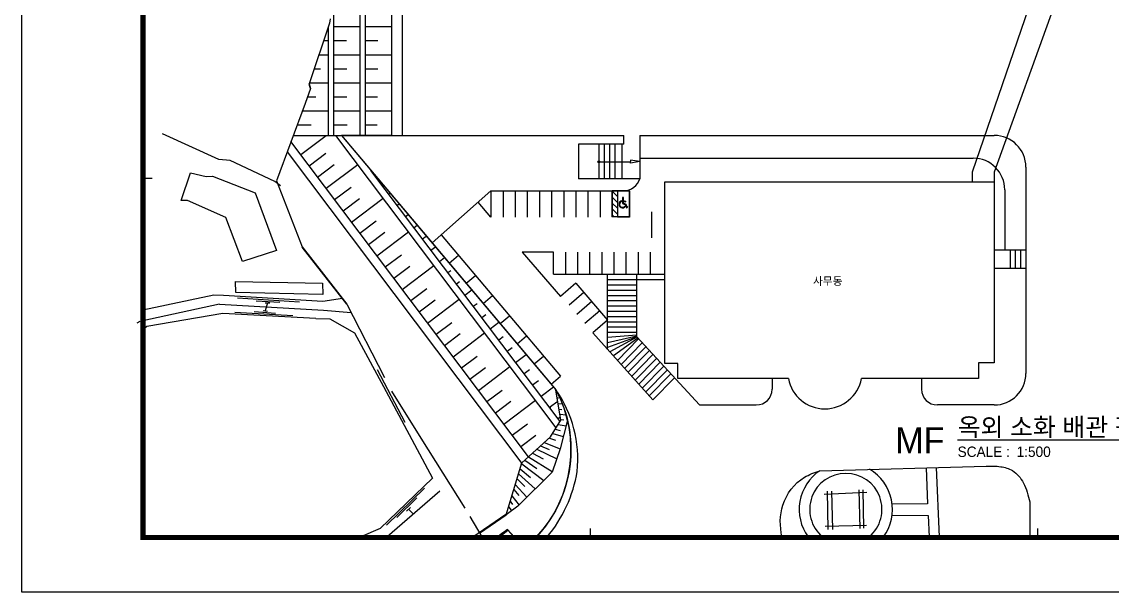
# Model space of a CAD drawing. Header units: millimetres. Extents: x 0 to 420500, y 0 to 297000.
# Drawn here: x 0 to 209246, y 0 to 109490 of the extents above; entities that cross this region are included whole.
import ezdxf
from ezdxf.enums import TextEntityAlignment as Align

# ---------------------------------------------------------------- set-up
doc = ezdxf.new("R2010")
doc.units = ezdxf.units.MM
doc.header["$LTSCALE"] = 500
doc.linetypes.add('XR-배치도$0$DASHED', pattern=[0.75, 0.5, -0.25])
doc.linetypes.add('XR-배치도$0$PHANTOM', pattern=[63.5, 31.75, -6.35, 6.35, -6.35, 6.35, -6.35])
for name, color, linetype in [('arch', 8, 'Continuous'), ('BACK', 8, 'Continuous'), ('SYM', 6, 'Continuous'), ('XR-SHEET-SHT', 5, 'Continuous')]:
    doc.layers.add(name, color=color, linetype=linetype)
doc.layers.add('XR-SHEET-TEMP', color=171, linetype='Continuous', plot=False)
doc.styles.add('ghs', font='')
doc.styles.add('돋움', font='')
doc.styles.get('ghs').set_extended_font_data('Dotum')
doc.styles.get('돋움').set_extended_font_data('Dotum')

# ---------------------------------------------------------------- blocks, each defined once
blk = doc.blocks.new('XR-SHEET')
at = {"layer": 'XR-SHEET-SHT', "color": 5}
blk.add_lwpolyline([(0, 594), (841, 594), (841, 0), (0, 0)], close=True, dxfattribs=at)
at = {"layer": 'XR-SHEET-SHT', "color": 5, "const_width": 2}
blk.add_lwpolyline([(46.5, 573), (819.5, 573), (819.5, 21), (46.5, 21)], close=True, dxfattribs=at)
at = {"layer": 'XR-SHEET-TEMP'}
for p, q in [((46.5, 159), (50, 159)), ((218.25, 21), (218.25, 24.5)), ((390, 21), (390, 24.5))]:
    blk.add_line(p, q, dxfattribs=at)
blk = doc.blocks.new('XR-배치도$0$A$C2DB47DB5')
at = {"ltscale": 3}
h = blk.add_hatch(dxfattribs=at)
h.set_pattern_fill('_USER', color=0, scale=800, angle=92.1562, style=0, pattern_type=0)
h.set_pattern_definition([(182.156205, (-512770.2, -7410811.7), (-30.09919, 799.43357), [])])
h.paths.add_polyline_path([(751, 4204), (71, 3471), (3737, 71), (4417, 804)])
at = {"color": 0}
for p, q in [((71, 3471), (2315, 5890)), ((2315, 5890), (5981, 2490)), ((3737, 71), (71, 3471)), ((2490, 3968), (3216, 3295)), ((2587, 4031), (2888, 3752)), ((2752, 3500), (2859, 3478)), ((2888, 3752), (3198, 3921)), ((2975, 3672), (3252, 3822)), ((2975, 3672), (3241, 3425)), ((3192, 3931), (3291, 3985)), ((3192, 3931), (3198, 3921)), ((3216, 3295), (3763, 3501)), ((3241, 3425), (3762, 3621)), ((3252, 3822), (3257, 3813)), ((3257, 3813), (3356, 3866)), ((3291, 3985), (3356, 3866)), ((5981, 2490), (3737, 71)), ((3762, 3621), (4273, 3432)), ((3763, 3501), (4339, 3287)), ((3886, 3266), (3993, 3244)), ((4273, 3432), (4324, 3569)), ((4430, 3529), (4324, 3569)), ((4339, 3287), (4430, 3529)), ((2942, 808), (3737, 71))]:
    blk.add_line(p, q, dxfattribs=at)
at = {"color": 0, "ltscale": 3}
for p, q in [((2315, 5890), (751, 4204)), ((751, 4204), (4417, 804)), ((751, 4204), (4417, 804)), ((1635, 5157), (2315, 5890)), ((2315, 5890), (5981, 2490)), ((5981, 2490), (2315, 5890)), ((4417, 804), (5981, 2490)), ((5301, 1757), (5981, 2490))]:
    blk.add_line(p, q, dxfattribs=at)
at = {"color": 0}
for centre, major_axis, start_param, end_param in [((2496, 4065), (-93.2, 27.4), 3.0795376, 8.0867752), ((3328, 3156), (-643, 189), 6.031213, 9.8424004), ((3328, 3156), (-546, 161), 5.9685954, 9.905018)]:
    blk.add_ellipse(centre, major_axis=major_axis, ratio=1, start_param=start_param, end_param=end_param, dxfattribs=at)

msp = doc.modelspace()

# ---------------------------------------------------------------- hatches: boundary and pattern name
at = {"layer": 'BACK'}
h = msp.add_hatch(dxfattribs=at)
h.set_pattern_fill('AR-SAND', color=256, scale=1349.245459, angle=318.08661, style=0)
h.set_pattern_definition([(355.5866, (-374056.9, -660117), (1673.407, 1991.4006), [0, -2050.853, 0, -2293.7173, 0, -2192.524]), (325.5866, (-374057, -660117), (4320.555, 1238.463), [0, -1106.3813, 0, -1848.4663, 0, -708.354]), (285.5866, (-375291.9, -659008.5), (3131.85, -2801.1085), [0, -674.623, 0, -2428.642, 0, -3170.727]), (275.5866, (-375292, -659008.5), (3809.35, -1828.207), [0, -337.3114, 0, -1592.1096, 0, -1821.4814])])
h.paths.add_polyline_path([(101258, 35493), (102882, 33338), (103352, 33693), (102855, 36697)])

# ---------------------------------------------------------------- linework, layer by layer
for p, q in [((70938, 281946), (70938, 87678)), ((72962, 282032), (72962, 87678)), ((64866, 276358), (64866, 87678)), ((65878, 277249), (65878, 87678)), ((70938, 178670), (70938, 87678)), ((194274, 115354), (182406, 80654)), ((199074, 115354), (186606, 80654)), ((59806, 114797), (59806, 87678)), ((58795, 108496), (58795, 87678)), ((64866, 108509), (59806, 108509)), ((70938, 108509), (65878, 108509)), ((58795, 105811), (57893, 105811)), ((62339, 105811), (59806, 105811)), ((68344, 105811), (65878, 105811)), ((58795, 103112), (56987, 103112)), ((64866, 103112), (59806, 103112)), ((70938, 103112), (65878, 103112)), ((57344, 100414), (56081, 100414)), ((62366, 100414), (59806, 100414)), ((68304, 100414), (65878, 100414)), ((55389, 96663), (55124, 97562)), ((58795, 97715), (55176, 97715)), ((64866, 97715), (59806, 97715)), ((70938, 97715), (65878, 97715)), ((56447, 95017), (54782, 95017)), ((62392, 95017), (59806, 95017)), ((68264, 95017), (65878, 95017)), ((58795, 92318), (53786, 92318)), ((64866, 92318), (59806, 92318)), ((70938, 92318), (65878, 92318)), ((37799, 83040), (27018, 87997)), ((55550, 89620), (52790, 89620)), ((62419, 89620), (59806, 89620)), ((68224, 89620), (65878, 89620)), ((97233, 25982), (51636, 86491)), ((52074, 87678), (115532, 87678)), ((53519, 83992), (58410, 87678)), ((102541, 31548), (60245, 87678)), ((61331, 87678), (102497, 38860)), ((70938, 87678), (61331, 87678)), ((61331, 87678), (78737, 67037)), ((115532, 85976), (106847, 85976)), ((106847, 85976), (106847, 79343)), ((110737, 85913), (110737, 79343)), ((110737, 85913), (110737, 79343)), ((111749, 85913), (111749, 79343)), ((112761, 85913), (112761, 79343)), ((113773, 85913), (113773, 79343)), ((115161, 85976), (115161, 79343)), ((115532, 85976), (115532, 87678)), ((118609, 87678), (186606, 87678)), ((118609, 87678), (118609, 79343)), ((50905, 84509), (95946, 24734)), ((55143, 81837), (58353, 84255)), ((39981, 82881), (37799, 83040)), ((48569, 78861), (39981, 82881)), ((52099, 82922), (52100, 82923)), ((56767, 79682), (59964, 82091)), ((58391, 77527), (64452, 82094)), ((110737, 82628), (116830, 82641)), ((118609, 82645), (116830, 82947)), ((118609, 82645), (116830, 82947)), ((116830, 82947), (116830, 82648)), ((116830, 82947), (116830, 82648)), ((118609, 82645), (116830, 82342)), ((118609, 82645), (116830, 82342)), ((116830, 82342), (116830, 82641)), ((116830, 82342), (116830, 82641)), ((118609, 83313), (182558, 83313)), ((192677, 81606), (192677, 65718)), ((30584, 75177), (32361, 80482)), ((32361, 80482), (35394, 79794)), ((35394, 79794), (36607, 79856)), ((36607, 79856), (44751, 76671)), ((53723, 80767), (53724, 80768)), ((103297, 32787), (67006, 80947)), ((67154, 80751), (67165, 80759)), ((182406, 80654), (182406, 78754)), ((186606, 80654), (186606, 78754)), ((49653, 77999), (48569, 78861)), ((55347, 78612), (55348, 78613)), ((60015, 75372), (63188, 77763)), ((68778, 78596), (68907, 78693)), ((118609, 79343), (106847, 79343)), ((123412, 78754), (186606, 78754)), ((123412, 43888), (123412, 78754)), ((123412, 78754), (186606, 78754)), ((123412, 43888), (123412, 78754)), ((182406, 78754), (186606, 78754)), ((186606, 78754), (186606, 44033)), ((186606, 78754), (186606, 44033)), ((44751, 76671), (48882, 65590)), ((56971, 76457), (56972, 76458)), ((61639, 73217), (64800, 75599)), ((63263, 71061), (69324, 75629)), ((70402, 76441), (70649, 76627)), ((90019, 77064), (78737, 67037)), ((90019, 77064), (78737, 67037)), ((90019, 77064), (115573, 77064)), ((90019, 77064), (90019, 72005)), ((92347, 77064), (92347, 72005)), ((94674, 77064), (94674, 72005)), ((97001, 77064), (97001, 72005)), ((99329, 77064), (99329, 72005)), ((101656, 77064), (101656, 72005)), ((103984, 77064), (103984, 72005)), ((106311, 77064), (106311, 72005)), ((108639, 77064), (108639, 72005)), ((110966, 77064), (110966, 72005)), ((113294, 77064), (113294, 72005)), ((116594, 77064), (113294, 77064)), ((116594, 77064), (116594, 72005)), ((188629, 77241), (188629, 65718)), ((31794, 75160), (30584, 75177)), ((39163, 71939), (31794, 75160)), ((58595, 74302), (58596, 74302)), ((72026, 74286), (72391, 74561)), ((90019, 72005), (87559, 74878)), ((42375, 63486), (39163, 71939)), ((60219, 72147), (60220, 72147)), ((64887, 68906), (68024, 71270)), ((73650, 72130), (74134, 72495)), ((113294, 73149), (113294, 72064)), ((120868, 73026), (120868, 68026)), ((61843, 69991), (61844, 69992)), ((66511, 66751), (69636, 69106)), ((68135, 64596), (74196, 69163)), ((75274, 69975), (75876, 70429)), ((63467, 67836), (63468, 67837)), ((76898, 67820), (77618, 68363)), ((78737, 67037), (101569, 39961)), ((80477, 68583), (103348, 41461)), ((48882, 65590), (42375, 63486)), ((62359, 55302), (53773, 66260)), ((65091, 65681), (65092, 65682)), ((78522, 65665), (79360, 66297)), ((102040, 65278), (95994, 65278)), ((95994, 65278), (103405, 56768)), ((102040, 61029), (102040, 65278)), ((104368, 61029), (104368, 65278)), ((106695, 61029), (106695, 65278)), ((109023, 61029), (109023, 65278)), ((111350, 61029), (111350, 65278)), ((113677, 61029), (113677, 65278)), ((116005, 61029), (116005, 65278)), ((118332, 61029), (118332, 65278)), ((120660, 61029), (120660, 65278)), ((186606, 65718), (192677, 65718)), ((189641, 65718), (189641, 62199)), ((190653, 65718), (190653, 62199)), ((191665, 65718), (191665, 62199)), ((192677, 65718), (192677, 42010)), ((66715, 63526), (66716, 63527)), ((69759, 62441), (72860, 64777)), ((80146, 63510), (81103, 64231)), ((81998, 63169), (83778, 64669)), ((68339, 61371), (68339, 61371)), ((71383, 60286), (74471, 62613)), ((73007, 58131), (79068, 62698)), ((81770, 61355), (82314, 61765)), ((85260, 59301), (87039, 60801)), ((102040, 61029), (123412, 61029)), ((112418, 46606), (112418, 61029)), ((118005, 49009), (118005, 61029)), ((186606, 62199), (192677, 62199)), ((41033, 59613), (57707, 59299)), ((41072, 57535), (41033, 59613)), ((57707, 59299), (57759, 57140)), ((69963, 59216), (69963, 59216)), ((83394, 59200), (83996, 59653)), ((106347, 59299), (103405, 56768)), ((106347, 59299), (112418, 52241)), ((112418, 60017), (118005, 60017)), ((112418, 59005), (118005, 59005)), ((118005, 60017), (123412, 60017)), ((36865, 57009), (23250, 54126)), ((38700, 56963), (36865, 57009)), ((57779, 55796), (38700, 56963)), ((57759, 57140), (41072, 57535)), ((71587, 57061), (71587, 57061)), ((74631, 55976), (77695, 58285)), ((85018, 57045), (86329, 58033)), ((88522, 55433), (90301, 56933)), ((107865, 57534), (105014, 55082)), ((112418, 57993), (118005, 57993)), ((112418, 56981), (118005, 56981)), ((37916, 55318), (23250, 52093)), ((37916, 55318), (57890, 54158)), ((41394, 56478), (53297, 55749)), ((44965, 55944), (49543, 55651)), ((46707, 55559), (47583, 55526)), ((47145, 55543), (46728, 54002)), ((61548, 56364), (57779, 55796)), ((73211, 54906), (73211, 54906)), ((76255, 53821), (79307, 56121)), ((77879, 51665), (83940, 56233)), ((86642, 54890), (87358, 55429)), ((109382, 55770), (106532, 53318)), ((112418, 55969), (118005, 55969)), ((112418, 54957), (118005, 54957)), ((38561, 53527), (23975, 50976)), ((56439, 52530), (38561, 53527)), ((40895, 53784), (52000, 53085)), ((44569, 53884), (48707, 53568)), ((46331, 54057), (47125, 53947)), ((56439, 52530), (59092, 52444)), ((57890, 54158), (63202, 53691)), ((59092, 52444), (63850, 49769)), ((74835, 52750), (74835, 52751)), ((88266, 52734), (89039, 53317)), ((91784, 51565), (93563, 53065)), ((110900, 54005), (108049, 51553)), ((112418, 53945), (118005, 53945)), ((112418, 52933), (118005, 52933)), ((22673, 51966), (22071, 51634)), ((23975, 50976), (23250, 50390)), ((76459, 50595), (76459, 50596)), ((79503, 49510), (82531, 51792)), ((89890, 50579), (91556, 51835)), ((112418, 52241), (109567, 49789)), ((112418, 51922), (118005, 51922)), ((112418, 50910), (118005, 50910)), ((63850, 49769), (69381, 39478)), ((78083, 48440), (78083, 48441)), ((81127, 47355), (84143, 49628)), ((82751, 45200), (88812, 49767)), ((91514, 48424), (92402, 49093)), ((95045, 47697), (96825, 49197)), ((109567, 49789), (121093, 36922)), ((112418, 49898), (118005, 49898)), ((118005, 49348), (112418, 48872)), ((118005, 49120), (112418, 47850)), ((118005, 49048), (112418, 46948)), ((118040, 48971), (112854, 46119)), ((118209, 48787), (113541, 45352)), ((114326, 44475), (118372, 48610)), ((130041, 35938), (118005, 49009)), ((79707, 46285), (79707, 46285)), ((93138, 46269), (94083, 46981)), ((115003, 43720), (119058, 47865)), ((115679, 42965), (119745, 47119)), ((116356, 42209), (120431, 46374)), ((81331, 44130), (81331, 44130)), ((84375, 43045), (87367, 45299)), ((94762, 44114), (96783, 45637)), ((98307, 43829), (100086, 45329)), ((117033, 41454), (121117, 45628)), ((117709, 40699), (121804, 44883)), ((118386, 39943), (122490, 44138)), ((186606, 44033), (183570, 44033)), ((183570, 44033), (183570, 40998)), ((186606, 44033), (183570, 44033)), ((183570, 44033), (183570, 40998)), ((68188, 42758), (73514, 32622)), ((82955, 41975), (82955, 41975)), ((85999, 40890), (88979, 43135)), ((87623, 38735), (93684, 43302)), ((96386, 41959), (97445, 42757)), ((119063, 39188), (123177, 43392)), ((119739, 38432), (123863, 42647)), ((120416, 37677), (124550, 41901)), ((125897, 43891), (123412, 43888)), ((125897, 43891), (123412, 43888)), ((125897, 40998), (125897, 43891)), ((125897, 40998), (125897, 43891)), ((98010, 39804), (99126, 40645)), ((101569, 39961), (103348, 41461)), ((101569, 39961), (102497, 38860)), ((121093, 36922), (125236, 41156)), ((147123, 40998), (125897, 40998)), ((147123, 40998), (125897, 40998)), ((143980, 40998), (143980, 38974)), ((183570, 40998), (161148, 40998)), ((183570, 40998), (161148, 40998)), ((172667, 40998), (172667, 38974)), ((69381, 39478), (78814, 21920)), ((89247, 36580), (92202, 38807)), ((99634, 37649), (102009, 39439)), ((103458, 33051), (102497, 38860)), ((102497, 38860), (103284, 37253)), ((90871, 34424), (93814, 36642)), ((92495, 32269), (98556, 36837)), ((101258, 35493), (102855, 36697)), ((102755, 37299), (103004, 37311)), ((102939, 36190), (103728, 36187)), ((103284, 37253), (103834, 35909)), ((103834, 35909), (104316, 34495)), ((130041, 35938), (140944, 35938)), ((186606, 35938), (175703, 35938)), ((102882, 33338), (103352, 33693)), ((103116, 35121), (103606, 35095)), ((103277, 34146), (104452, 34036)), ((104316, 34495), (104630, 33379)), ((94119, 30114), (97038, 32314)), ((101476, 29803), (103458, 33051)), ((102931, 32187), (104437, 31912)), ((104720, 33017), (103304, 27497)), ((103440, 33163), (103988, 33089)), ((104630, 33379), (104720, 33017)), ((104720, 33017), (105084, 31194)), ((95743, 27959), (98650, 30150)), ((95984, 24857), (101476, 29803)), ((101244, 29595), (102430, 29212)), ((101894, 30488), (103917, 29888)), ((102372, 31271), (103296, 31059)), ((105084, 31194), (105252, 29938)), ((105252, 29938), (105358, 28614)), ((98836, 27426), (102641, 25584)), ((99557, 28075), (101210, 27362)), ((100262, 28710), (103314, 27538)), ((103304, 27497), (101770, 23072)), ((105358, 28614), (105390, 27073)), ((96514, 25334), (98828, 23748)), ((97241, 25989), (101806, 23176)), ((98013, 26684), (100032, 25575)), ((105356, 26022), (105232, 24548)), ((105390, 27073), (105356, 26022)), ((92917, 14842), (95984, 24857)), ((101770, 23072), (95207, 16510)), ((95623, 23679), (97648, 21986)), ((95924, 24663), (100160, 21462)), ((105031, 23155), (104748, 21766)), ((105232, 24548), (105031, 23155)), ((153130, 23319), (185051, 24177)), ((78814, 21920), (68761, 12197)), ((95035, 21759), (96503, 20287)), ((95336, 22743), (98524, 19826)), ((104748, 21766), (104484, 20738)), ((77307, 19961), (69978, 12857)), ((80243, 19419), (70136, 10609)), ((94407, 19708), (95352, 18578)), ((94706, 20685), (96931, 18233)), ((104083, 19448), (103777, 18603)), ((104484, 20738), (104083, 19448)), ((154005, 18834), (162130, 19186)), ((154530, 19387), (154687, 12004)), ((155398, 19422), (155577, 12041)), ((160655, 19630), (160806, 12254)), ((161391, 19660), (161530, 12284)), ((75801, 18103), (71989, 14337)), ((93717, 17455), (94164, 16816)), ((94043, 18520), (95413, 16716)), ((94043, 18520), (95413, 16716)), ((103251, 17336), (102389, 15603)), ((103777, 18603), (103251, 17336)), ((193423, 17322), (193463, 10609)), ((74575, 16274), (73831, 15584)), ((74203, 15929), (75157, 14986)), ((86530, 10609), (92854, 14965)), ((86530, 10609), (92854, 14965)), ((87844, 11347), (92917, 14842)), ((95207, 16510), (92917, 14842)), ((93401, 16425), (93943, 15589)), ((102389, 15603), (101468, 14060)), ((100516, 12695), (99692, 11655)), ((101468, 14060), (100516, 12695)), ((154141, 12676), (162121, 12874)), ((68761, 12197), (65063, 10609)), ((93203, 12044), (91406, 10609)), ((92107, 11304), (93203, 12044)), ((93203, 12044), (94472, 10609)), ((94453, 10609), (93203, 12044)), ((98978, 10840), (98756, 10609)), ((99692, 11655), (98978, 10840))]:
    msp.add_line(p, q, dxfattribs=at)
at = {"layer": 'BACK', "linetype": 'XR-배치도$0$PHANTOM'}
for p, q in [((63663, 141483), (59040, 109207)), ((63663, 141483), (59040, 109207)), ((59040, 109207), (55135, 97572)), ((59040, 109207), (55135, 97572)), ((55400, 96673), (54397, 93797)), ((55400, 96673), (54397, 93797)), ((55135, 97572), (55400, 96673)), ((55135, 97572), (55400, 96673)), ((54397, 93797), (48875, 78987)), ((54397, 93797), (48875, 78987)), ((48875, 78987), (53785, 66271)), ((48875, 78987), (53785, 66271)), ((53785, 66271), (57878, 61049)), ((53785, 66271), (57878, 61049)), ((57878, 61049), (62371, 55313)), ((57878, 61049), (62371, 55313)), ((62371, 55313), (70948, 38575)), ((62371, 55313), (70948, 38575)), ((70948, 38575), (76590, 29588)), ((70948, 38575), (76590, 29588)), ((76590, 29588), (85989, 14546)), ((76590, 29588), (85989, 14546)), ((85989, 14546), (88272, 10609)), ((85989, 14546), (88272, 10609))]:
    msp.add_line(p, q, dxfattribs=at)
at = {"layer": 'BACK', "linetype": 'XR-배치도$0$DASHED'}
msp.add_line((55401, 96660), (55136, 97559), dxfattribs=at)
at = {"layer": 'BACK', "ltscale": 15}
for p, q in [((173543, 23863), (173789, 16948)), ((176108, 10609), (175514, 23922)), ((173789, 16948), (167010, 16919)), ((167019, 14758), (173945, 14732)), ((173945, 14732), (174105, 10609))]:
    msp.add_line(p, q, dxfattribs=at)
at = {"layer": 'BACK', "ltscale": 13}
for p, q in [((91658, 10609), (93266, 11915)), ((93266, 11915), (94422, 10609))]:
    msp.add_line(p, q, dxfattribs=at)
at = {"layer": 'BACK'}
msp.add_lwpolyline([(91287, 10609), (92107, 11304)], dxfattribs=at)
msp.add_circle((110737, 82628), 200, dxfattribs=at)
for centre, radius, start, end in [((186606, 81606), 6072, 0, 90), ((182558, 77241), 6072, 0, 90), ((115455, 80383), 3321, 272.03298, 341.75627), ((186606, 42010), 6072, 270, 0), ((83322, 25503), 23369, 354.29557, 34.86114), ((140944, 38974), 3036, 270, 0), ((175703, 38974), 3036, 180, 270), ((80984, 27331), 25926, 319.83423, 350.78685)]:
    msp.add_arc(centre, radius, start, end, dxfattribs=at)
at = {"layer": 'BACK', "ltscale": 13}
msp.add_arc((80984, 27331), 24408, 316.75549, 28.18745, dxfattribs=at)
at = {"layer": 'BACK', "ltscale": 15}
for radius, start, end in [(8959, 123.9315, 216.08787), (8959, 323.91213, 59.47264), (6930, 310.40776, 229.59224)]:
    msp.add_arc((158131, 15886), radius, start, end, dxfattribs=at)
at = {"layer": 'BACK'}
msp.add_ellipse((154143, 42312), major_axis=(5686, 4338), ratio=0.9937865, start_param=2.6724192, end_param=5.4430015, dxfattribs=at)
msp.add_ellipse((154143, 42312), major_axis=(5686, 4338), ratio=0.9937865, start_param=2.6724192, end_param=5.4430015, dxfattribs=at)
msp.add_open_spline([(145870, 10609), (145443, 12651), (145379, 17104), (148974, 21843), (152117, 22960), (153130, 23319)], degree=3, knots=[12749.7797857, 12749.7797857, 12749.7797857, 12749.7797857, 18844.9554942, 25587.2917853, 28792.474065, 28792.474065, 28792.474065, 28792.474065], dxfattribs=at)
msp.add_spline([(185051, 24177), (187853, 24091), (190091, 23349), (192205, 20955), (193423, 17322)], degree=3, dxfattribs=at)

# ---------------------------------------------------------------- block references
at = {"layer": 'BACK', "rotation": 312.8437953840571}
msp.add_blockref('XR-배치도$0$A$C2DB47DB5', (110701, 74756), dxfattribs=at)

# ---------------------------------------------------------------- texts
at = {"layer": 'SYM', "color": 3, "style": '돋움'}
for s, height, p in [('%%U옥외 소화 배관 평면도', 3500, (179582, 29953)), ('SCALE :', 2000, (179582, 25959)), ('1:500', 2000, (190905, 25959))]:
    msp.add_text(s, height=height, dxfattribs=at).set_placement(p)
at = {"layer": 'SYM', "color": 6, "style": '돋움'}
msp.add_text('MF', height=5000, dxfattribs=at).set_placement((172341, 29158), align=Align.MIDDLE)

# ---------------------------------------------------------------- wipeouts: each hides what was drawn before it
msp.add_wipeout([(160394, 58107), (160394, 61372), (148904, 61372), (148904, 58107)]).dxf.layer = 'arch'

# ---------------------------------------------------------------- next in the draw order: linework, layer by layer
at = {"layer": 'BACK'}
msp.add_lwpolyline([(23250, 286500), (366750, 286500), (366750, 10609), (23250, 10609)], close=True, dxfattribs=at)

# ---------------------------------------------------------------- next in the draw order: block references
at = {"xscale": 500, "yscale": 500, "zscale": 500}
msp.add_blockref('XR-SHEET', (0, 0), dxfattribs=at)

# ---------------------------------------------------------------- next in the draw order: texts
at = {"layer": 'arch', "style": 'ghs'}
msp.add_text('사무동', height=1500, dxfattribs=at).set_placement((154663, 59758), align=Align.MIDDLE)

doc.saveas('drawing.dxf')
